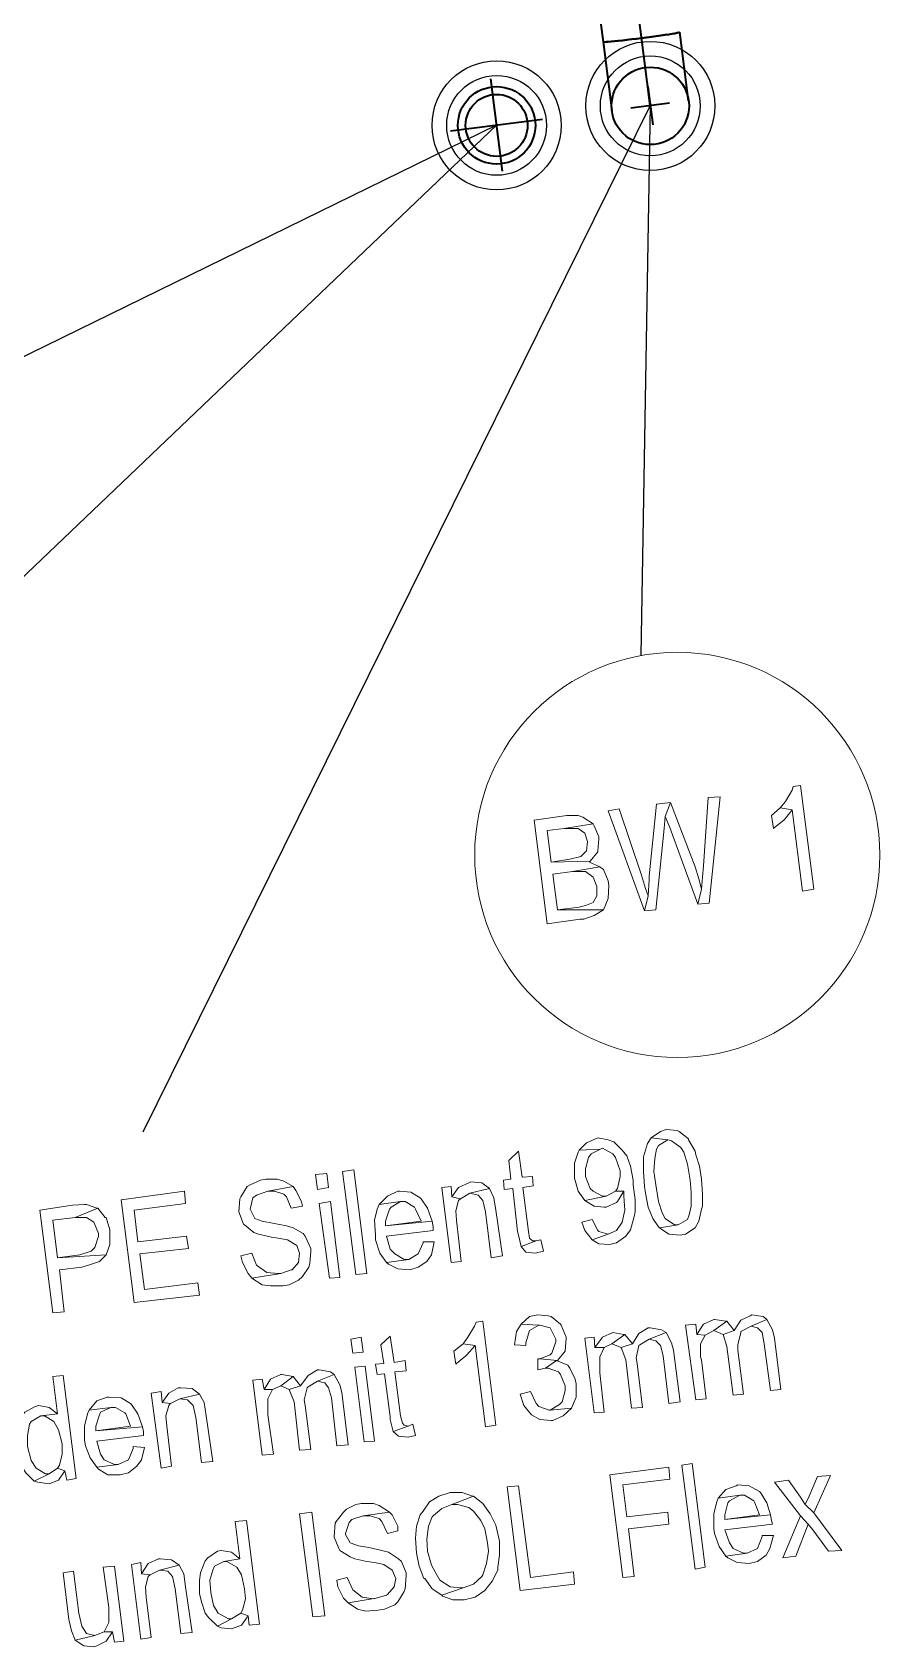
# Model space of a CAD drawing. Header units: metres. Extents: x 2713732.4 to 2713757.2, y 1226081.6 to 1226111.3.
# Drawn here: x 2713736.386 to 2713737.37, y 1226100.553 to 1226102.429 of the extents above; entities that cross this region are included whole.
import ezdxf

# ---------------------------------------------------------------- set-up
doc = ezdxf.new("R2010")
doc.units = ezdxf.units.M
doc.linetypes.add('DASHDOT', pattern=[1, 0.5, -0.25, 0, -0.25])
doc.layers.add('einlagen_boden_erstes_og', color=7, linetype='Continuous', true_color=0x000000)

msp = doc.modelspace()

# ---------------------------------------------------------------- linework, layer by layer
at = {"layer": 'einlagen_boden_erstes_og', "color": 5, "linetype": 'DASHDOT', "lineweight": 35, "true_color": 0x0000ff, "extrusion": (0.000477202, 0.001815, 0.999998)}
for p, q in [((2713737.0935, 1226102.423, -0.1774), (2713737.0839, 1226102.4988, -0.1776)), ((2713737.1036, 1226102.3435, -0.1773), (2713737.0935, 1226102.423, -0.1774)), ((2713737.1008, 1226102.3658, -0.1773), (2713737.1065, 1226102.3211, -0.1773)), ((2713737.1259, 1226102.3463, -0.1773), (2713737.0813, 1226102.3406, -0.1773))]:
    msp.add_line(p, q, dxfattribs=at)
at = {"layer": 'einlagen_boden_erstes_og', "color": 5, "linetype": 'Continuous', "lineweight": 35, "true_color": 0x0000ff, "extrusion": (0.000477202, 0.001815, 0.999998)}
for p, q in [((2713737.0445, 1226102.4521, -0.1775), (2713737.0489, 1226102.4174, -0.1774)), ((2713737.1367, 1226102.4282, -0.1775), (2713737.1348, 1226102.4278, -0.1775)), ((2713737.1348, 1226102.4278, -0.1775), (2713737.1367, 1226102.4282, -0.1775)), ((2713737.1378, 1226102.4285, -0.1775), (2713737.1367, 1226102.4282, -0.1775)), ((2713737.1367, 1226102.4282, -0.1775), (2713737.1378, 1226102.4285, -0.1775)), ((2713737.1483, 1226102.3491, -0.1773), (2713737.1382, 1226102.4287, -0.1775)), ((2713737.0489, 1226102.4174, -0.1774), (2713737.059, 1226102.3378, -0.1773)), ((2713737.0504, 1226102.4173, -0.1774), (2713737.0493, 1226102.4173, -0.1774)), ((2713737.0493, 1226102.4173, -0.1774), (2713737.0504, 1226102.4173, -0.1774)), ((2713737.0523, 1226102.4174, -0.1774), (2713737.0504, 1226102.4173, -0.1774)), ((2713737.0504, 1226102.4173, -0.1774), (2713737.0523, 1226102.4174, -0.1774)), ((2713737.0549, 1226102.4176, -0.1774), (2713737.0523, 1226102.4174, -0.1774)), ((2713737.0523, 1226102.4174, -0.1774), (2713737.0549, 1226102.4176, -0.1774)), ((2713737.0582, 1226102.4178, -0.1774), (2713737.0549, 1226102.4176, -0.1774)), ((2713737.0549, 1226102.4176, -0.1774), (2713737.0582, 1226102.4178, -0.1774)), ((2713737.0621, 1226102.4182, -0.1774), (2713737.0582, 1226102.4178, -0.1774)), ((2713737.0582, 1226102.4178, -0.1774), (2713737.0621, 1226102.4182, -0.1774)), ((2713737.0665, 1226102.4187, -0.1774), (2713737.0621, 1226102.4182, -0.1774)), ((2713737.0621, 1226102.4182, -0.1774), (2713737.0665, 1226102.4187, -0.1774)), ((2713737.0713, 1226102.4192, -0.1774), (2713737.0665, 1226102.4187, -0.1774)), ((2713737.0665, 1226102.4187, -0.1774), (2713737.0713, 1226102.4192, -0.1774)), ((2713737.0766, 1226102.4198, -0.1774), (2713737.0713, 1226102.4192, -0.1774)), ((2713737.0713, 1226102.4192, -0.1774), (2713737.0766, 1226102.4198, -0.1774)), ((2713737.0821, 1226102.4205, -0.1774), (2713737.0766, 1226102.4198, -0.1774)), ((2713737.0766, 1226102.4198, -0.1774), (2713737.0821, 1226102.4205, -0.1774)), ((2713737.0878, 1226102.4212, -0.1774), (2713737.0821, 1226102.4205, -0.1774)), ((2713737.0821, 1226102.4205, -0.1774), (2713737.0878, 1226102.4212, -0.1774)), ((2713737.0937, 1226102.4219, -0.1774), (2713737.0878, 1226102.4212, -0.1774)), ((2713737.0878, 1226102.4212, -0.1774), (2713737.0937, 1226102.4219, -0.1774)), ((2713737.0995, 1226102.4226, -0.1774), (2713737.0937, 1226102.4219, -0.1774)), ((2713737.0937, 1226102.4219, -0.1774), (2713737.0995, 1226102.4226, -0.1774)), ((2713737.1052, 1226102.4234, -0.1774), (2713737.0995, 1226102.4226, -0.1774)), ((2713737.0995, 1226102.4226, -0.1774), (2713737.1052, 1226102.4234, -0.1774)), ((2713737.1107, 1226102.4241, -0.1774), (2713737.1052, 1226102.4234, -0.1774)), ((2713737.1052, 1226102.4234, -0.1774), (2713737.1107, 1226102.4241, -0.1774)), ((2713737.116, 1226102.4249, -0.1775), (2713737.1107, 1226102.4241, -0.1774)), ((2713737.1107, 1226102.4241, -0.1774), (2713737.116, 1226102.4249, -0.1775)), ((2713737.1208, 1226102.4256, -0.1775), (2713737.116, 1226102.4249, -0.1775)), ((2713737.116, 1226102.4249, -0.1775), (2713737.1208, 1226102.4256, -0.1775)), ((2713737.1252, 1226102.4262, -0.1775), (2713737.1208, 1226102.4256, -0.1775)), ((2713737.1208, 1226102.4256, -0.1775), (2713737.1252, 1226102.4262, -0.1775)), ((2713737.129, 1226102.4268, -0.1775), (2713737.1252, 1226102.4262, -0.1775)), ((2713737.1252, 1226102.4262, -0.1775), (2713737.129, 1226102.4268, -0.1775)), ((2713737.1323, 1226102.4274, -0.1775), (2713737.129, 1226102.4268, -0.1775)), ((2713737.129, 1226102.4268, -0.1775), (2713737.1323, 1226102.4274, -0.1775)), ((2713737.1348, 1226102.4278, -0.1775), (2713737.1323, 1226102.4274, -0.1775)), ((2713737.1323, 1226102.4274, -0.1775), (2713737.1348, 1226102.4278, -0.1775))]:
    msp.add_line(p, q, dxfattribs=at)
at = {"layer": 'einlagen_boden_erstes_og', "color": 216, "linetype": 'DASHDOT', "lineweight": 35, "true_color": 0x800080, "extrusion": (0.000477202, 0.001815, 0.999998)}
for p, q in [((2713736.9318, 1226102.2672, -0.1771), (2713736.9183, 1226102.3744, -0.1773)), ((2713736.8715, 1226102.314, -0.1771), (2713736.9786, 1226102.3276, -0.1772))]:
    msp.add_line(p, q, dxfattribs=at)
at = {"layer": 'einlagen_boden_erstes_og', "color": 7, "linetype": 'Continuous', "lineweight": 25, "extrusion": (0.000477202, 0.001815, 0.999998)}
for p, q in [((2713737.1036, 1226102.3435, -0.1773), (2713736.5139, 1226101.1511, -0.1749)), ((2713737.1036, 1226102.3435, -0.1773), (2713737.0929, 1226101.705, -0.1761)), ((2713736.9251, 1226102.3208, -0.1772), (2713734.3696, 1226101.0695, -0.1737)), ((2713736.9251, 1226102.3208, -0.1772), (2713736.1788, 1226101.6092, -0.1755))]:
    msp.add_line(p, q, dxfattribs=at)
at = {"layer": 'einlagen_boden_erstes_og', "color": 7, "lineweight": 0}
for points in [[(2713737.2784, 1226101.5537), (2713737.2697, 1226101.5526), (2713737.2686, 1226101.5483), (2713737.261, 1226101.5352), (2713737.2545, 1226101.5276), (2713737.2686, 1226101.5254), (2713737.2806, 1226101.4309), (2713737.2936, 1226101.4331)], [(2713737.1274, 1226101.5341), (2713737.1111, 1226101.532), (2713737.1024, 1226101.4483), (2713737.1024, 1226101.444), (2713737.1014, 1226101.4255), (2713737.097, 1226101.4081), (2713737.11, 1226101.4092), (2713737.1198, 1226101.5037), (2713737.1209, 1226101.5178)], [(2713737.1274, 1226101.5341), (2713737.1209, 1226101.5178), (2713737.1263, 1226101.5048), (2713737.1589, 1226101.4157), (2713737.1633, 1226101.4331), (2713737.16, 1226101.4451), (2713737.1557, 1226101.4592), (2713737.1502, 1226101.4744)], [(2713737.185, 1226101.5406), (2713737.1709, 1226101.5396), (2713737.1654, 1226101.4603), (2713737.1644, 1226101.4472), (2713737.1633, 1226101.4331), (2713737.1589, 1226101.4157), (2713737.172, 1226101.4168)], [(2713737.0069, 1226101.5189), (2713736.9688, 1226101.5135), (2713736.984, 1226101.3929), (2713737.0221, 1226101.3984), (2713737.0264, 1226101.3984), (2713737.0384, 1226101.4027), (2713737.0492, 1226101.4092), (2713736.996, 1226101.4092), (2713736.9906, 1226101.4505), (2713737.0134, 1226101.4538), (2713737.0449, 1226101.4592), (2713737.0329, 1226101.4646), (2713737.034, 1226101.4657), (2713736.9884, 1226101.4646), (2713736.984, 1226101.5015), (2713737.0036, 1226101.5037), (2713737.0373, 1226101.5091), (2713737.0253, 1226101.5168), (2713737.0199, 1226101.5189)], [(2713737.0677, 1226101.5265), (2713737.0546, 1226101.5244), (2713737.097, 1226101.4081), (2713737.1014, 1226101.4255), (2713737.0981, 1226101.4342), (2713737.0937, 1226101.4494)], [(2713737.2545, 1226101.5276), (2713737.2447, 1226101.5189), (2713737.2469, 1226101.5037), (2713737.248, 1226101.5048), (2713737.2589, 1226101.5135), (2713737.2599, 1226101.5146), (2713737.2686, 1226101.5254)], [(2713737.0373, 1226101.5091), (2713737.0036, 1226101.5037), (2713737.0079, 1226101.5037), (2713737.0199, 1226101.5037), (2713737.0275, 1226101.4983), (2713737.0307, 1226101.4885), (2713737.0297, 1226101.4776), (2713737.0231, 1226101.4711), (2713737.0101, 1226101.4679), (2713736.9884, 1226101.4646), (2713737.034, 1226101.4657), (2713737.0427, 1226101.4766), (2713737.0427, 1226101.4776), (2713737.0438, 1226101.4918), (2713737.0438, 1226101.4939), (2713737.0384, 1226101.507)], [(2713737.0449, 1226101.4592), (2713737.0134, 1226101.4538), (2713737.0166, 1226101.4538), (2713737.0286, 1226101.4538), (2713737.0373, 1226101.4472), (2713737.0416, 1226101.4364), (2713737.0416, 1226101.4255), (2713737.0373, 1226101.4179), (2713737.0297, 1226101.4146), (2713737.021, 1226101.4125), (2713736.996, 1226101.4092), (2713737.0492, 1226101.4092), (2713737.0546, 1226101.4223), (2713737.0546, 1226101.4223), (2713737.0557, 1226101.4375), (2713737.0546, 1226101.4429), (2713737.0492, 1226101.4559)], [(2713737.122, 1226101.154), (2713737.1155, 1226101.1518), (2713737.1046, 1226101.1442), (2713737.1242, 1226101.142), (2713737.1285, 1226101.1409), (2713737.1394, 1226101.1333), (2713737.1426, 1226101.1279), (2713737.147, 1226101.1138), (2713737.1502, 1226101.0953), (2713737.1513, 1226101.0812), (2713737.1513, 1226101.0649), (2713737.1491, 1226101.0551), (2713737.147, 1226101.0497), (2713737.1361, 1226101.0432), (2713737.1144, 1226101.0399), (2713737.1252, 1226101.0323), (2713737.1383, 1226101.0312), (2713737.1448, 1226101.0323), (2713737.1557, 1226101.0399), (2713737.16, 1226101.0475), (2713737.1633, 1226101.0616), (2713737.1644, 1226101.0649), (2713737.1644, 1226101.079), (2713737.1633, 1226101.0964), (2713737.1611, 1226101.1116), (2713737.1568, 1226101.1246), (2713737.1557, 1226101.129), (2713737.1481, 1226101.142), (2713737.1481, 1226101.1431), (2713737.1372, 1226101.1518), (2713737.135, 1226101.1529)], [(2713737.0427, 1226101.1442), (2713737.0427, 1226101.1442), (2713737.0297, 1226101.1387), (2713737.021, 1226101.1301), (2713737.046, 1226101.1311), (2713737.0481, 1226101.1322), (2713737.0601, 1226101.1257), (2713737.0633, 1226101.1214), (2713737.0688, 1226101.1062), (2713737.0688, 1226101.0996), (2713737.0655, 1226101.0855), (2713737.0633, 1226101.0823), (2713737.0731, 1226101.0823), (2713737.0731, 1226101.079), (2713737.0731, 1226101.0768), (2713737.0742, 1226101.0605), (2713737.0709, 1226101.0464), (2713737.0644, 1226101.0366), (2713737.0546, 1226101.0323), (2713737.0362, 1226101.0258), (2713737.0438, 1226101.0214), (2713737.0568, 1226101.0203), (2713737.0644, 1226101.0225), (2713737.0753, 1226101.0301), (2713737.0807, 1226101.0377), (2713737.0851, 1226101.0529), (2713737.0861, 1226101.0584), (2713737.0861, 1226101.0725), (2713737.084, 1226101.0899), (2713737.084, 1226101.0953), (2713737.0807, 1226101.1116), (2713737.0764, 1226101.1235), (2713737.0709, 1226101.1301), (2713737.0612, 1226101.1398), (2713737.0546, 1226101.142)], [(2713737.1046, 1226101.1442), (2713737.1003, 1226101.1377), (2713737.0959, 1226101.1224), (2713737.0959, 1226101.1192), (2713737.0959, 1226101.1051), (2713737.097, 1226101.0877), (2713737.0981, 1226101.0801), (2713737.1014, 1226101.0638), (2713737.1068, 1226101.0508), (2713737.1133, 1226101.041), (2713737.1144, 1226101.0399), (2713737.1361, 1226101.0432), (2713737.1318, 1226101.0432), (2713737.1209, 1226101.0508), (2713737.1176, 1226101.0573), (2713737.1133, 1226101.0703), (2713737.11, 1226101.0899), (2713737.1079, 1226101.1051), (2713737.109, 1226101.1203), (2713737.1111, 1226101.1311), (2713737.1133, 1226101.1355), (2713737.1242, 1226101.142)], [(2713736.9504, 1226101.129), (2713736.9395, 1226101.1181), (2713736.9417, 1226101.0964), (2713736.933, 1226101.0953), (2713736.9341, 1226101.0844), (2713736.9438, 1226101.0855), (2713736.9493, 1226101.0356), (2713736.9504, 1226101.0312), (2713736.9536, 1226101.0182), (2713736.971, 1226101.0247), (2713736.9667, 1226101.0247), (2713736.9634, 1226101.0279), (2713736.9623, 1226101.0356), (2713736.9558, 1226101.0866), (2713736.9677, 1226101.0888), (2713736.9667, 1226101.0996), (2713736.9547, 1226101.0986)], [(2713737.021, 1226101.1301), (2713737.0199, 1226101.1279), (2713737.0155, 1226101.1148), (2713737.0155, 1226101.0986), (2713737.0155, 1226101.0975), (2713737.0199, 1226101.0823), (2713737.0275, 1226101.0714), (2713737.0525, 1226101.0768), (2713737.0481, 1226101.0768), (2713737.0373, 1226101.0823), (2713737.034, 1226101.0855), (2713737.0286, 1226101.0996), (2713737.0286, 1226101.1083), (2713737.0318, 1226101.1214), (2713737.0351, 1226101.1257), (2713737.046, 1226101.1311)], [(2713736.7277, 1226101.1029), (2713736.7147, 1226101.1018), (2713736.7168, 1226101.0844), (2713736.7299, 1226101.0866)], [(2713736.7614, 1226100.9856), (2713736.7462, 1226101.1051), (2713736.7592, 1226101.1072), (2713736.7744, 1226100.9867), (2713736.7614, 1226100.9856)], [(2713736.5626, 1226101.0823), (2713736.4887, 1226101.0725), (2713736.5039, 1226100.953), (2713736.58, 1226100.9617), (2713736.5778, 1226100.9758), (2713736.5159, 1226100.9682), (2713736.5104, 1226101.0095), (2713736.5669, 1226101.016), (2713736.5648, 1226101.0301), (2713736.5083, 1226101.0236), (2713736.5039, 1226101.0605), (2713736.5637, 1226101.0681)], [(2713736.6571, 1226101.0964), (2713736.6506, 1226101.0953), (2713736.6386, 1226101.0899), (2713736.6354, 1226101.0877), (2713736.6278, 1226101.0757), (2713736.6267, 1226101.0736), (2713736.6256, 1226101.0584), (2713736.6256, 1226101.0584), (2713736.631, 1226101.0442), (2713736.6321, 1226101.0432), (2713736.643, 1226101.0345), (2713736.6484, 1226101.0323), (2713736.6636, 1226101.029), (2713736.6712, 1226101.0279), (2713736.6821, 1226101.0258), (2713736.6929, 1226101.0193), (2713736.6962, 1226101.0106), (2713736.6951, 1226100.9997), (2713736.6875, 1226100.991), (2713736.6864, 1226100.991), (2713736.6745, 1226100.9867), (2713736.6408, 1226100.9812), (2713736.6527, 1226100.9736), (2713736.6625, 1226100.9725), (2713736.6766, 1226100.9725), (2713736.6842, 1226100.9736), (2713736.6951, 1226100.9791), (2713736.6994, 1226100.9834), (2713736.707, 1226100.9943), (2713736.7081, 1226100.9986), (2713736.7092, 1226101.0127), (2713736.7092, 1226101.016), (2713736.7027, 1226101.0301), (2713736.7005, 1226101.0334), (2713736.6886, 1226101.0399), (2713736.681, 1226101.0421), (2713736.6647, 1226101.0453), (2713736.6527, 1226101.0475), (2713736.644, 1226101.0508), (2713736.6386, 1226101.0616), (2713736.6386, 1226101.0616), (2713736.6419, 1226101.0747), (2713736.6462, 1226101.0779), (2713736.6593, 1226101.0823), (2713736.6886, 1226101.0877), (2713736.6777, 1226101.0942), (2713736.6701, 1226101.0964)], [(2713736.6886, 1226101.0877), (2713736.6593, 1226101.0823), (2713736.6669, 1226101.0823), (2713736.6777, 1226101.079), (2713736.681, 1226101.0757), (2713736.6864, 1226101.0627), (2713736.6994, 1226101.0649), (2713736.6984, 1226101.0703), (2713736.6918, 1226101.0833)], [(2713736.8124, 1226101.0823), (2713736.8102, 1226101.0823), (2713736.7983, 1226101.0768), (2713736.7885, 1226101.0671), (2713736.8135, 1226101.0703), (2713736.8189, 1226101.0703), (2713736.8298, 1226101.0638), (2713736.8309, 1226101.0616), (2713736.8374, 1226101.0475), (2713736.7961, 1226101.0421), (2713736.8504, 1226101.0475), (2713736.845, 1226101.0627), (2713736.8374, 1226101.0736), (2713736.8363, 1226101.0747), (2713736.8254, 1226101.0812)], [(2713736.8722, 1226101.0877), (2713736.8613, 1226101.0866), (2713736.8722, 1226100.9997), (2713736.8841, 1226101.0008), (2713736.8787, 1226101.0486), (2713736.8776, 1226101.0594), (2713736.8808, 1226101.0714), (2713736.883, 1226101.0736), (2713736.8732, 1226101.0757)], [(2713736.895, 1226101.0931), (2713736.8928, 1226101.092), (2713736.8808, 1226101.0866), (2713736.8732, 1226101.0757), (2713736.883, 1226101.0736), (2713736.8939, 1226101.0801), (2713736.9167, 1226101.0855), (2713736.908, 1226101.092)], [(2713736.9167, 1226101.0855), (2713736.8939, 1226101.0801), (2713736.9037, 1226101.0779), (2713736.9091, 1226101.0714), (2713736.9123, 1226101.0584), (2713736.9189, 1226101.0051), (2713736.9319, 1226101.0073), (2713736.9243, 1226101.0605), (2713736.9221, 1226101.0747)], [(2713737.0633, 1226101.0823), (2713737.0525, 1226101.0768), (2713737.0275, 1226101.0714), (2713737.0384, 1226101.0649), (2713737.0503, 1226101.0638), (2713737.0525, 1226101.0638), (2713737.0644, 1226101.0692), (2713737.0655, 1226101.0703), (2713737.0731, 1226101.0823)], [(2713736.4322, 1226101.066), (2713736.3942, 1226101.0605), (2713736.4094, 1226100.941), (2713736.4225, 1226100.9421), (2713736.417, 1226100.991), (2713736.4431, 1226100.9943), (2713736.4507, 1226100.9964), (2713736.4637, 1226101.0008), (2713736.4713, 1226101.0084), (2713736.4149, 1226101.0051), (2713736.4094, 1226101.0486), (2713736.4355, 1226101.0518), (2713736.4616, 1226101.0627), (2713736.4605, 1226101.0627), (2713736.4485, 1226101.0671), (2713736.4464, 1226101.0671)], [(2713736.4616, 1226101.0627), (2713736.4355, 1226101.0518), (2713736.4485, 1226101.0518), (2713736.4572, 1226101.0464), (2713736.4626, 1226101.0334), (2713736.4626, 1226101.0301), (2713736.4583, 1226101.0171), (2713736.454, 1226101.0127), (2713736.4409, 1226101.0084), (2713736.4149, 1226101.0051), (2713736.4713, 1226101.0084), (2713736.4757, 1226101.0203), (2713736.4757, 1226101.0356), (2713736.4757, 1226101.0377), (2713736.4713, 1226101.0518), (2713736.4703, 1226101.0518)], [(2713736.732, 1226101.0703), (2713736.719, 1226101.0681), (2713736.7309, 1226100.9812), (2713736.7429, 1226100.9823)], [(2713736.7885, 1226101.0671), (2713736.7863, 1226101.0616), (2713736.7831, 1226101.0486), (2713736.7842, 1226101.0312), (2713736.7842, 1226101.0258), (2713736.7896, 1226101.0106), (2713736.7972, 1226100.9997), (2713736.8233, 1226101.003), (2713736.8178, 1226101.003), (2713736.807, 1226101.0095), (2713736.8016, 1226101.0149), (2713736.7972, 1226101.0301), (2713736.8515, 1226101.0366), (2713736.8515, 1226101.041), (2713736.8504, 1226101.0475), (2713736.7961, 1226101.0421), (2713736.7961, 1226101.0475), (2713736.8005, 1226101.0616), (2713736.8026, 1226101.0638), (2713736.8135, 1226101.0703)], [(2713737.0362, 1226101.0497), (2713737.0242, 1226101.0464), (2713737.0275, 1226101.0366), (2713737.0362, 1226101.0258), (2713737.0546, 1226101.0323), (2713737.0438, 1226101.0356), (2713737.0427, 1226101.0366)], [(2713736.8396, 1226101.0236), (2713736.8396, 1226101.0225), (2713736.8341, 1226101.0095), (2713736.8233, 1226101.003), (2713736.7972, 1226100.9997), (2713736.7994, 1226100.9975), (2713736.8102, 1226100.9921), (2713736.8244, 1226100.991), (2713736.8341, 1226100.9943), (2713736.8439, 1226101.0008), (2713736.8493, 1226101.0084), (2713736.8526, 1226101.0236)], [(2713736.9764, 1226101.0258), (2713736.971, 1226101.0247), (2713736.9536, 1226101.0182), (2713736.9591, 1226101.0117), (2713736.9699, 1226101.0106), (2713736.9797, 1226101.0127)], [(2713736.6408, 1226101.0106), (2713736.6278, 1226101.0073), (2713736.6299, 1226100.9997), (2713736.6364, 1226100.9867), (2713736.6408, 1226100.9812), (2713736.6745, 1226100.9867), (2713736.6712, 1226100.9867), (2713736.6582, 1226100.9878), (2713736.6582, 1226100.9878), (2713736.6462, 1226100.9964), (2713736.6462, 1226100.9964)], [(2713736.9091, 1226100.9313), (2713736.9015, 1226100.9302), (2713736.8993, 1226100.9258), (2713736.8917, 1226100.9128), (2713736.8863, 1226100.9052), (2713736.9004, 1226100.903), (2713736.9123, 1226100.8085), (2713736.9243, 1226100.8107)], [(2713736.9536, 1226100.928), (2713736.9482, 1226100.9193), (2713736.946, 1226100.9041), (2713736.9591, 1226100.903), (2713736.9591, 1226100.9063), (2713736.9634, 1226100.9204), (2713736.9634, 1226100.9204), (2713736.9743, 1226100.9269)], [(2713736.9732, 1226100.9389), (2713736.9634, 1226100.9367), (2713736.9536, 1226100.928), (2713736.9743, 1226100.9269), (2713736.9753, 1226100.9269), (2713736.9873, 1226100.9237), (2713736.9938, 1226100.9106), (2713736.9938, 1226100.9074), (2713736.9895, 1226100.8943), (2713736.9873, 1226100.8922), (2713736.9753, 1226100.8878), (2713736.996, 1226100.8857), (2713737.0047, 1226100.8965), (2713737.0058, 1226100.9117), (2713737.0058, 1226100.9128), (2713737.0003, 1226100.9269), (2713736.9992, 1226100.928), (2713736.9884, 1226100.9367), (2713736.9851, 1226100.9378)], [(2713737.1568, 1226100.928), (2713737.1448, 1226100.9269), (2713737.1568, 1226100.84), (2713737.1687, 1226100.8411), (2713737.1633, 1226100.8867), (2713737.1622, 1226100.89), (2713737.1622, 1226100.9052), (2713737.1676, 1226100.915), (2713737.1578, 1226100.9161)], [(2713737.1785, 1226100.9334), (2713737.1774, 1226100.9334), (2713737.1654, 1226100.928), (2713737.1578, 1226100.9161), (2713737.1676, 1226100.915), (2713737.1774, 1226100.9204), (2713737.1926, 1226100.9313), (2713737.1915, 1226100.9313)], [(2713737.1926, 1226100.9313), (2713737.1774, 1226100.9204), (2713737.1883, 1226100.9161), (2713737.2013, 1226100.9204)], [(2713737.2219, 1226100.9389), (2713737.2198, 1226100.9378), (2713737.2089, 1226100.9324), (2713737.2013, 1226100.9204), (2713737.1883, 1226100.9161), (2713737.1883, 1226100.9161), (2713737.1926, 1226100.9019), (2713737.2002, 1226100.8455), (2713737.2121, 1226100.8465), (2713737.2056, 1226100.8976), (2713737.2056, 1226100.9041), (2713737.2089, 1226100.9182), (2713737.2089, 1226100.9193), (2713737.2208, 1226100.9258), (2713737.2393, 1226100.9334), (2713737.235, 1226100.9367)], [(2713737.2393, 1226100.9334), (2713737.2208, 1226100.9258), (2713737.2284, 1226100.9237), (2713737.2339, 1226100.9182), (2713737.236, 1226100.9052), (2713737.2436, 1226100.8509), (2713737.2556, 1226100.852), (2713737.248, 1226100.9117), (2713737.2458, 1226100.9215)], [(2713736.7679, 1226100.9128), (2713736.7559, 1226100.9106), (2713736.7581, 1226100.8943), (2713736.7701, 1226100.8954)], [(2713736.8016, 1226100.9139), (2713736.7907, 1226100.9041), (2713736.7939, 1226100.8824), (2713736.7842, 1226100.8813), (2713736.7863, 1226100.8694), (2713736.795, 1226100.8704), (2713736.8016, 1226100.8205), (2713736.8016, 1226100.8172), (2713736.8048, 1226100.8031), (2713736.8222, 1226100.8096), (2713736.8178, 1226100.8107), (2713736.8157, 1226100.8129), (2713736.8135, 1226100.8216), (2713736.807, 1226100.8726), (2713736.82, 1226100.8737), (2713736.8189, 1226100.8857), (2713736.8059, 1226100.8835)], [(2713737.0384, 1226100.9128), (2713737.0275, 1226100.9117), (2713737.0384, 1226100.8248), (2713737.0503, 1226100.8259), (2713737.0449, 1226100.8715), (2713737.0449, 1226100.8748), (2713737.0449, 1226100.89), (2713737.0503, 1226100.9009), (2713737.0394, 1226100.9009)], [(2713737.0601, 1226100.9182), (2713737.0601, 1226100.9182), (2713737.0481, 1226100.9128), (2713737.0394, 1226100.9009), (2713737.0503, 1226100.9009), (2713737.059, 1226100.9052), (2713737.0742, 1226100.9161), (2713737.0731, 1226100.9161)], [(2713737.0742, 1226100.9161), (2713737.059, 1226100.9052), (2713737.0699, 1226100.9009), (2713737.0829, 1226100.9052)], [(2713737.1035, 1226100.9237), (2713737.1014, 1226100.9237), (2713737.0905, 1226100.9172), (2713737.0829, 1226100.9052), (2713737.0699, 1226100.9009), (2713737.0699, 1226100.9009), (2713737.0753, 1226100.8867), (2713737.0818, 1226100.8303), (2713737.0948, 1226100.8313), (2713737.0883, 1226100.8824), (2713737.0872, 1226100.8889), (2713737.0905, 1226100.903), (2713737.0916, 1226100.9041), (2713737.1024, 1226100.9106), (2713737.122, 1226100.9182), (2713737.1166, 1226100.9215)], [(2713737.122, 1226100.9182), (2713737.1024, 1226100.9106), (2713737.11, 1226100.9085), (2713737.1155, 1226100.903), (2713737.1187, 1226100.8911), (2713737.1252, 1226100.8357), (2713737.1383, 1226100.8379), (2713737.1307, 1226100.8976), (2713737.1285, 1226100.9063)], [(2713736.8863, 1226100.9052), (2713736.8754, 1226100.8965), (2713736.8776, 1226100.8813), (2713736.8787, 1226100.8824), (2713736.8895, 1226100.8911), (2713736.8906, 1226100.8922), (2713736.9004, 1226100.903)], [(2713736.719, 1226100.8748), (2713736.7168, 1226100.8748), (2713736.706, 1226100.8683), (2713736.6973, 1226100.8563), (2713736.6842, 1226100.852), (2713736.6842, 1226100.852), (2713736.6897, 1226100.8379), (2713736.6962, 1226100.7814), (2713736.7092, 1226100.7825), (2713736.7027, 1226100.8335), (2713736.7016, 1226100.84), (2713736.7049, 1226100.8541), (2713736.706, 1226100.8552), (2713736.7168, 1226100.8618), (2713736.7364, 1226100.8694), (2713736.732, 1226100.8726)], [(2713736.7722, 1226100.8791), (2713736.7603, 1226100.878), (2713736.7711, 1226100.7911), (2713736.7831, 1226100.7922)], [(2713736.9732, 1226100.8878), (2713736.9732, 1226100.8748), (2713736.9819, 1226100.877), (2713736.9949, 1226100.8857), (2713736.996, 1226100.8857), (2713736.9753, 1226100.8878)], [(2713736.9949, 1226100.8857), (2713736.9819, 1226100.877), (2713736.9851, 1226100.877), (2713736.9971, 1226100.8726), (2713736.9992, 1226100.8694), (2713737.0047, 1226100.8563), (2713737.0047, 1226100.8509), (2713737.0014, 1226100.8379), (2713736.9982, 1226100.8346), (2713736.9873, 1226100.8281), (2713737.0123, 1226100.8303), (2713737.0177, 1226100.8433), (2713737.0177, 1226100.8585), (2713737.0166, 1226100.8639), (2713737.0101, 1226100.877), (2713737.0079, 1226100.8802)], [(2713736.4214, 1226100.8683), (2713736.4094, 1226100.8672), (2713736.4149, 1226100.8237), (2713736.3953, 1226100.8216), (2713736.3996, 1226100.8216), (2713736.4105, 1226100.815), (2713736.4159, 1226100.8053), (2713736.4203, 1226100.789), (2713736.4203, 1226100.777), (2713736.417, 1226100.764), (2713736.4149, 1226100.7607), (2713736.4235, 1226100.7575), (2713736.4257, 1226100.7466), (2713736.4366, 1226100.7488)], [(2713736.5582, 1226100.8541), (2713736.555, 1226100.8541), (2713736.5441, 1226100.8476), (2713736.5365, 1226100.8368), (2713736.5463, 1226100.8357), (2713736.5571, 1226100.8411), (2713736.58, 1226100.8465), (2713736.5713, 1226100.8531)], [(2713736.6527, 1226100.8639), (2713736.6419, 1226100.8628), (2713736.6527, 1226100.7759), (2713736.6658, 1226100.777), (2713736.6593, 1226100.8226), (2713736.6593, 1226100.8259), (2713736.6593, 1226100.8411), (2713736.6647, 1226100.852), (2713736.6549, 1226100.852)], [(2713736.6755, 1226100.8694), (2713736.6745, 1226100.8694), (2713736.6625, 1226100.8639), (2713736.6549, 1226100.852), (2713736.6647, 1226100.852), (2713736.6745, 1226100.8563), (2713736.6886, 1226100.8672), (2713736.6886, 1226100.8672)], [(2713736.6886, 1226100.8672), (2713736.6745, 1226100.8563), (2713736.6842, 1226100.852), (2713736.6973, 1226100.8563)], [(2713736.7364, 1226100.8694), (2713736.7168, 1226100.8618), (2713736.7255, 1226100.8596), (2713736.7299, 1226100.8541), (2713736.7331, 1226100.8422), (2713736.7396, 1226100.7868), (2713736.7527, 1226100.7879), (2713736.7451, 1226100.8487), (2713736.7429, 1226100.8574)], [(2713736.4746, 1226100.8433), (2713736.4724, 1226100.8433), (2713736.4605, 1226100.8389), (2713736.4518, 1226100.8281), (2713736.4768, 1226100.8313), (2713736.4822, 1226100.8313), (2713736.4931, 1226100.8248), (2713736.4941, 1226100.8237), (2713736.4996, 1226100.8096), (2713736.4594, 1226100.8042), (2713736.5137, 1226100.8085), (2713736.5083, 1226100.8237), (2713736.5007, 1226100.8346), (2713736.4996, 1226100.8357), (2713736.4887, 1226100.8422)], [(2713736.5354, 1226100.8498), (2713736.5235, 1226100.8476), (2713736.5354, 1226100.7607), (2713736.5474, 1226100.7629), (2713736.5419, 1226100.8096), (2713736.5409, 1226100.8216), (2713736.5441, 1226100.8335), (2713736.5463, 1226100.8357), (2713736.5365, 1226100.8368)], [(2713736.58, 1226100.8465), (2713736.5571, 1226100.8411), (2713736.5658, 1226100.84), (2713736.5724, 1226100.8335), (2713736.5756, 1226100.8194), (2713736.5821, 1226100.7673), (2713736.5952, 1226100.7683), (2713736.5876, 1226100.8216), (2713736.5854, 1226100.8368)], [(2713736.9645, 1226100.8498), (2713736.9525, 1226100.8465), (2713736.9569, 1226100.8335), (2713736.9656, 1226100.8226), (2713736.9753, 1226100.8172), (2713736.9884, 1226100.8161), (2713736.9906, 1226100.8161), (2713737.0025, 1226100.8216), (2713737.0123, 1226100.8303), (2713737.0123, 1226100.8303), (2713736.9873, 1226100.8281), (2713736.9862, 1226100.8281), (2713736.9743, 1226100.8324), (2713736.971, 1226100.8357)], [(2713736.3931, 1226100.8335), (2713736.3888, 1226100.8324), (2713736.3768, 1226100.8259), (2713736.3736, 1226100.8216), (2713736.3681, 1226100.8074), (2713736.3671, 1226100.7998), (2713736.3681, 1226100.7835), (2713736.3692, 1226100.7738), (2713736.3747, 1226100.7607), (2713736.3779, 1226100.7553), (2713736.3877, 1226100.7455), (2713736.4051, 1226100.7542), (2713736.4007, 1226100.7542), (2713736.3899, 1226100.7607), (2713736.3844, 1226100.7694), (2713736.3801, 1226100.7857), (2713736.3801, 1226100.7988), (2713736.3823, 1226100.8118), (2713736.3844, 1226100.815), (2713736.3953, 1226100.8216), (2713736.4149, 1226100.8237), (2713736.4051, 1226100.8313)], [(2713736.4518, 1226100.8281), (2713736.4496, 1226100.8237), (2713736.4464, 1226100.8096), (2713736.4464, 1226100.7933), (2713736.4474, 1226100.7868), (2713736.4529, 1226100.7727), (2713736.4605, 1226100.7618), (2713736.4855, 1226100.7651), (2713736.4811, 1226100.7651), (2713736.4692, 1226100.7705), (2713736.4648, 1226100.777), (2713736.4605, 1226100.7922), (2713736.5148, 1226100.7988), (2713736.5148, 1226100.8031), (2713736.5137, 1226100.8085), (2713736.4594, 1226100.8042), (2713736.4594, 1226100.8096), (2713736.4637, 1226100.8226), (2713736.4648, 1226100.8259), (2713736.4768, 1226100.8313)], [(2713736.8276, 1226100.8118), (2713736.8222, 1226100.8096), (2713736.8048, 1226100.8031), (2713736.8113, 1226100.7977), (2713736.8222, 1226100.7966), (2713736.8309, 1226100.7988)], [(2713736.5028, 1226100.7857), (2713736.5028, 1226100.7835), (2713736.4974, 1226100.7705), (2713736.4855, 1226100.7651), (2713736.4605, 1226100.7618), (2713736.4626, 1226100.7596), (2713736.4735, 1226100.7531), (2713736.4876, 1226100.7531), (2713736.4974, 1226100.7553), (2713736.5072, 1226100.7629), (2713736.5126, 1226100.7705), (2713736.5159, 1226100.7846)], [(2713736.4149, 1226100.7607), (2713736.4051, 1226100.7542), (2713736.3877, 1226100.7455), (2713736.392, 1226100.7444), (2713736.4051, 1226100.7423), (2713736.4159, 1226100.7466), (2713736.4235, 1226100.7575)], [(2713737.1252, 1226100.7618), (2713737.0568, 1226100.7531), (2713737.072, 1226100.6336), (2713737.0851, 1226100.6347), (2713737.0785, 1226100.6901), (2713737.1252, 1226100.6956), (2713737.1242, 1226100.7097), (2713737.0764, 1226100.7042), (2713737.072, 1226100.7412), (2713737.1263, 1226100.7477)], [(2713737.1557, 1226100.6434), (2713737.1405, 1226100.764), (2713737.1524, 1226100.7662), (2713737.1676, 1226100.6456), (2713737.1557, 1226100.6434)], [(2713737.2056, 1226100.7412), (2713737.2035, 1226100.7401), (2713737.1915, 1226100.7358), (2713737.1828, 1226100.726), (2713737.2078, 1226100.7292), (2713737.2132, 1226100.7292), (2713737.2241, 1226100.7227), (2713737.2252, 1226100.7205), (2713737.2306, 1226100.7064), (2713737.1904, 1226100.701), (2713737.2436, 1226100.7064), (2713737.2393, 1226100.7205), (2713737.2317, 1226100.7325), (2713737.2306, 1226100.7336), (2713737.2187, 1226100.7401)], [(2713737.2643, 1226100.7466), (2713737.248, 1226100.7444), (2713737.2784, 1226100.7053), (2713737.2871, 1226100.6956), (2713737.2925, 1226100.689), (2713737.311, 1226100.6641), (2713737.3262, 1226100.6651), (2713737.2936, 1226100.7086), (2713737.2838, 1226100.7184), (2713737.2784, 1226100.7271)], [(2713737.3132, 1226100.752), (2713737.298, 1226100.751), (2713737.2882, 1226100.7281), (2713737.2838, 1226100.7184), (2713737.2936, 1226100.7086)], [(2713736.8722, 1226100.7325), (2713736.8711, 1226100.7325), (2713736.858, 1226100.7281), (2713736.8472, 1226100.7216), (2713736.8396, 1226100.7108), (2713736.8363, 1226100.7064), (2713736.832, 1226100.6934), (2713736.8309, 1226100.6793), (2713736.832, 1226100.6619), (2713736.832, 1226100.6619), (2713736.8352, 1226100.6467), (2713736.8407, 1226100.6326), (2713736.8417, 1226100.6326), (2713736.8504, 1226100.6206), (2713736.8613, 1226100.613), (2713736.8863, 1226100.6217), (2713736.883, 1226100.6217), (2713736.8711, 1226100.6228), (2713736.8591, 1226100.6304), (2713736.8559, 1226100.6358), (2713736.8493, 1226100.6478), (2713736.845, 1226100.6641), (2713736.8439, 1226100.6782), (2713736.8461, 1226100.6934), (2713736.8504, 1226100.7042), (2713736.8515, 1226100.7053), (2713736.8613, 1226100.714), (2713736.8732, 1226100.7184), (2713736.8982, 1226100.7281), (2713736.8971, 1226100.7281), (2713736.8852, 1226100.7325)], [(2713736.8982, 1226100.7281), (2713736.8732, 1226100.7184), (2713736.8798, 1226100.7184), (2713736.8928, 1226100.7151), (2713736.8982, 1226100.7108), (2713736.9069, 1226100.6999), (2713736.9113, 1226100.6901), (2713736.9145, 1226100.6738), (2713736.9156, 1226100.6641), (2713736.9134, 1226100.6499), (2713736.9091, 1226100.6369), (2713736.908, 1226100.6347), (2713736.8982, 1226100.626), (2713736.8863, 1226100.6217), (2713736.8613, 1226100.613), (2713736.8624, 1226100.6119), (2713736.8743, 1226100.6076), (2713736.8874, 1226100.6076), (2713736.8874, 1226100.6076), (2713736.9004, 1226100.6108), (2713736.9113, 1226100.6184), (2713736.9113, 1226100.6184), (2713736.92, 1226100.6293), (2713736.9265, 1226100.6423), (2713736.9265, 1226100.6456), (2713736.9286, 1226100.6597), (2713736.9286, 1226100.676), (2713736.9276, 1226100.6793), (2713736.9243, 1226100.6945), (2713736.9178, 1226100.7075), (2713736.9178, 1226100.7075), (2713736.9091, 1226100.7195)], [(2713736.9504, 1226100.7401), (2713736.9373, 1226100.739), (2713736.9525, 1226100.6184), (2713737.0155, 1226100.626), (2713737.0145, 1226100.6402), (2713736.9645, 1226100.6336)], [(2713737.1828, 1226100.726), (2713737.1806, 1226100.7205), (2713737.1774, 1226100.7075), (2713737.1774, 1226100.6901), (2713737.1785, 1226100.6847), (2713737.1839, 1226100.6695), (2713737.1915, 1226100.6586), (2713737.2165, 1226100.6619), (2713737.2121, 1226100.6619), (2713737.2002, 1226100.6673), (2713737.1959, 1226100.6738), (2713737.1904, 1226100.689), (2713737.2458, 1226100.6956), (2713737.2447, 1226100.6999), (2713737.2436, 1226100.7064), (2713737.1904, 1226100.701), (2713737.1904, 1226100.7064), (2713737.1937, 1226100.7205), (2713737.1959, 1226100.7227), (2713737.2078, 1226100.7292)], [(2713736.7114, 1226100.588), (2713736.6962, 1226100.7075), (2713736.7103, 1226100.7097), (2713736.7255, 1226100.5891), (2713736.7114, 1226100.588)], [(2713736.7679, 1226100.7195), (2713736.7614, 1226100.7184), (2713736.7505, 1226100.7129), (2713736.7472, 1226100.7097), (2713736.7386, 1226100.6988), (2713736.7375, 1226100.6966), (2713736.7364, 1226100.6814), (2713736.7364, 1226100.6804), (2713736.7418, 1226100.6673), (2713736.7429, 1226100.6651), (2713736.7548, 1226100.6575), (2713736.7603, 1226100.6554), (2713736.7744, 1226100.6521), (2713736.7831, 1226100.651), (2713736.7939, 1226100.6489), (2713736.8037, 1226100.6423), (2713736.8081, 1226100.6326), (2713736.8059, 1226100.6228), (2713736.7983, 1226100.6141), (2713736.7972, 1226100.613), (2713736.7853, 1226100.6097), (2713736.7527, 1226100.6043), (2713736.7635, 1226100.5967), (2713736.7733, 1226100.5945), (2713736.7874, 1226100.5956), (2713736.795, 1226100.5967), (2713736.807, 1226100.6021), (2713736.8102, 1226100.6054), (2713736.8178, 1226100.6174), (2713736.8189, 1226100.6206), (2713736.82, 1226100.6358), (2713736.82, 1226100.6391), (2713736.8146, 1226100.6521), (2713736.8113, 1226100.6554), (2713736.7994, 1226100.663), (2713736.7918, 1226100.6651), (2713736.7766, 1226100.6684), (2713736.7646, 1226100.6706), (2713736.7548, 1226100.6738), (2713736.7494, 1226100.6836), (2713736.7494, 1226100.6847), (2713736.7538, 1226100.6977), (2713736.757, 1226100.701), (2713736.7701, 1226100.7053), (2713736.8005, 1226100.7097), (2713736.7885, 1226100.7173), (2713736.782, 1226100.7195)], [(2713736.8005, 1226100.7097), (2713736.7701, 1226100.7053), (2713736.7777, 1226100.7053), (2713736.7885, 1226100.7021), (2713736.7918, 1226100.6988), (2713736.7983, 1226100.6847), (2713736.8102, 1226100.688), (2713736.8102, 1226100.6934), (2713736.8037, 1226100.7064)], [(2713737.2784, 1226100.7053), (2713737.2578, 1226100.6565), (2713737.273, 1226100.6586), (2713737.2871, 1226100.6956)], [(2713736.6343, 1226100.6999), (2713736.6212, 1226100.6988), (2713736.6267, 1226100.6554), (2713736.6082, 1226100.6521), (2713736.6115, 1226100.6521), (2713736.6234, 1226100.6456), (2713736.6288, 1226100.6369), (2713736.6321, 1226100.6206), (2713736.6332, 1226100.6087), (2713736.6299, 1226100.5956), (2713736.6278, 1226100.5924), (2713736.6364, 1226100.5891), (2713736.6375, 1226100.5782), (2713736.6495, 1226100.5793)], [(2713737.2339, 1226100.6825), (2713737.2339, 1226100.6814), (2713737.2284, 1226100.6673), (2713737.2165, 1226100.6619), (2713737.1915, 1226100.6586), (2713737.1937, 1226100.6565), (2713737.2045, 1226100.651), (2713737.2187, 1226100.6499), (2713737.2284, 1226100.6521), (2713737.2382, 1226100.6597), (2713737.2426, 1226100.6673), (2713737.2469, 1226100.6825)], [(2713736.4811, 1226100.6467), (2713736.4681, 1226100.6456), (2713736.4746, 1226100.5989), (2713736.4746, 1226100.5956), (2713736.4746, 1226100.5815), (2713736.4692, 1226100.5706), (2713736.4789, 1226100.5706), (2713736.4811, 1226100.5587), (2713736.492, 1226100.5598)], [(2713736.5115, 1226100.651), (2713736.5007, 1226100.6489), (2713736.5115, 1226100.562), (2713736.5235, 1226100.5641), (2713736.518, 1226100.6108), (2713736.517, 1226100.6228), (2713736.5202, 1226100.6347), (2713736.5224, 1226100.6369), (2713736.5126, 1226100.638)], [(2713736.5343, 1226100.6554), (2713736.5322, 1226100.6554), (2713736.5202, 1226100.6499), (2713736.5126, 1226100.638), (2713736.5224, 1226100.6369), (2713736.5333, 1226100.6423), (2713736.5561, 1226100.6478), (2713736.5474, 1226100.6543)], [(2713736.5561, 1226100.6478), (2713736.5333, 1226100.6423), (2713736.543, 1226100.6412), (2713736.5485, 1226100.6347), (2713736.5517, 1226100.6206), (2713736.5582, 1226100.5685), (2713736.5713, 1226100.5696), (2713736.5637, 1226100.6228), (2713736.5615, 1226100.638)], [(2713736.6049, 1226100.6651), (2713736.6006, 1226100.6641), (2713736.5897, 1226100.6565), (2713736.5865, 1226100.6532), (2713736.581, 1226100.6391), (2713736.58, 1226100.6304), (2713736.58, 1226100.6152), (2713736.5821, 1226100.6054), (2713736.5865, 1226100.5924), (2713736.5908, 1226100.5869), (2713736.6006, 1226100.5772), (2713736.6169, 1226100.5858), (2713736.6136, 1226100.5858), (2713736.6017, 1226100.5924), (2713736.5963, 1226100.6011), (2713736.593, 1226100.6163), (2713736.5919, 1226100.6304), (2713736.5952, 1226100.6423), (2713736.5973, 1226100.6467), (2713736.6082, 1226100.6521), (2713736.6267, 1226100.6554), (2713736.6169, 1226100.663)], [(2713736.4333, 1226100.6412), (2713736.4214, 1226100.6391), (2713736.4279, 1226100.5848), (2713736.4311, 1226100.5717), (2713736.4355, 1226100.5609), (2713736.4583, 1226100.5663), (2713736.4485, 1226100.5685), (2713736.4431, 1226100.5772), (2713736.4431, 1226100.5772), (2713736.4398, 1226100.5924)], [(2713736.7516, 1226100.6336), (2713736.7396, 1226100.6304), (2713736.7407, 1226100.6228), (2713736.7472, 1226100.6097), (2713736.7527, 1226100.6043), (2713736.7853, 1226100.6097), (2713736.782, 1226100.6087), (2713736.769, 1226100.6108), (2713736.769, 1226100.6108), (2713736.7581, 1226100.6195), (2713736.7581, 1226100.6195)], [(2713736.6278, 1226100.5924), (2713736.6169, 1226100.5858), (2713736.6006, 1226100.5772), (2713736.6049, 1226100.575), (2713736.6169, 1226100.5739), (2713736.6288, 1226100.5782), (2713736.6364, 1226100.5891)], [(2713736.4692, 1226100.5706), (2713736.4583, 1226100.5663), (2713736.4355, 1226100.5609), (2713736.4453, 1226100.5543), (2713736.4572, 1226100.5533), (2713736.4605, 1226100.5543), (2713736.4713, 1226100.5598), (2713736.4789, 1226100.5706)]]:
    msp.add_lwpolyline(points, close=True, dxfattribs=at)
at = {"layer": 'einlagen_boden_erstes_og', "color": 7, "linetype": 'Continuous', "lineweight": 25, "extrusion": (0.000477202, 0.001815, 0.999998)}
for centre, radius in [((2713736.7947, 1226097.9729, 3520.5086), 0.075), ((2713736.6161, 1226097.9503, 3520.5086), 0.075), ((2713736.7947, 1226097.9729, 3520.5086), 0.058), ((2713736.6161, 1226097.9503, 3520.5086), 0.058)]:
    msp.add_circle(centre, radius, dxfattribs=at)
at = {"layer": 'einlagen_boden_erstes_og', "color": 5, "linetype": 'Continuous', "lineweight": 35, "true_color": 0x0000ff, "extrusion": (0.000477202, 0.001815, 0.999998)}
msp.add_circle((2713736.7947, 1226097.9729, 3520.5086), 0.045, dxfattribs=at)
at = {"layer": 'einlagen_boden_erstes_og', "color": 216, "linetype": 'Continuous', "lineweight": 35, "true_color": 0x800080, "extrusion": (0.000477202, 0.001815, 0.999998)}
for radius in [0.045, 0.036]:
    msp.add_circle((2713736.6161, 1226097.9503, 3520.5086), radius, dxfattribs=at)
at = {"layer": 'einlagen_boden_erstes_og', "color": 7, "linetype": 'Continuous', "lineweight": 13, "extrusion": (0.000477202, 0.001815, 0.999998)}
msp.add_circle((2713736.826, 1226097.1028, 3520.5086), 0.2354, dxfattribs=at)

doc.saveas('drawing.dxf')
